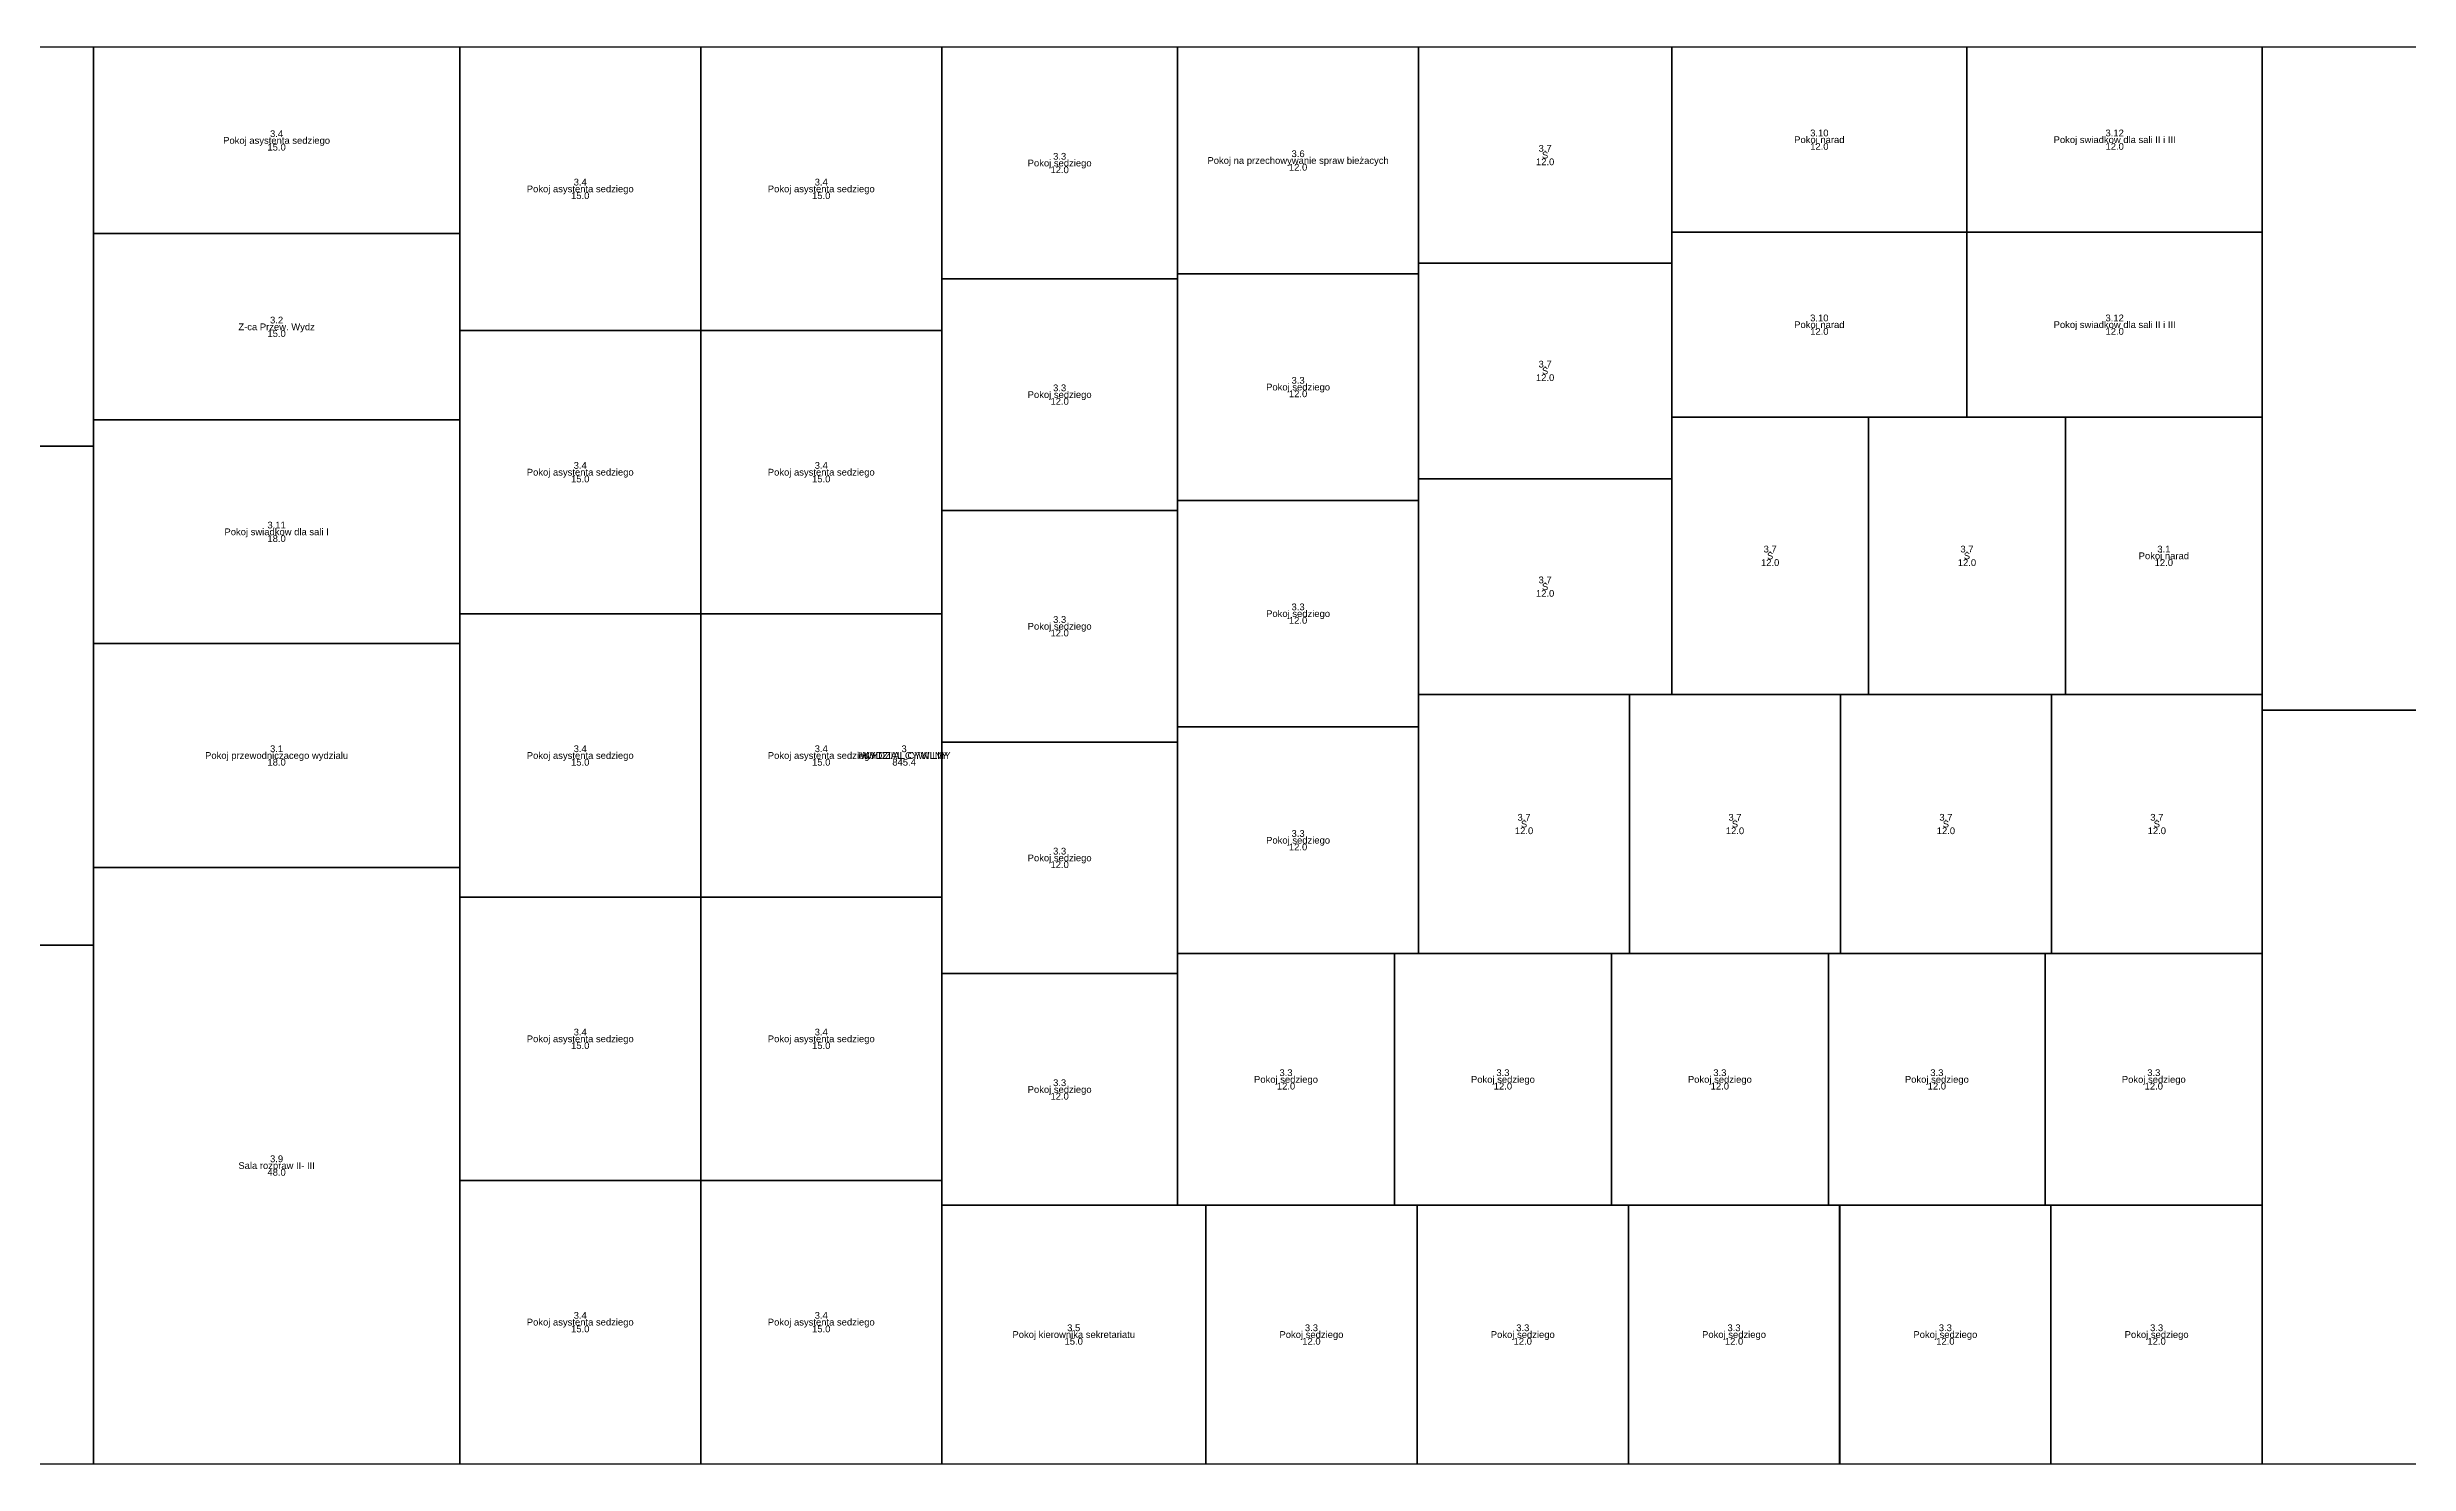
# Model space of a CAD drawing. Extents: x 0 to 217, y 0 to 21.
# Drawn here: x 75.48 to 110.48, y 0 to 21 of the extents above; entities that cross this region are included whole.
import ezdxf
from ezdxf.enums import TextEntityAlignment as Align

# ---------------------------------------------------------------- set-up
doc = ezdxf.new("R2010")
doc.units = 0
for name, color, linetype in [('PODWYDZIALY', 3, 'CONTINUOUS'), ('POMIESZCZENIA', 16, 'CONTINUOUS'), ('WYDZIALY', 2, 'CONTINUOUS')]:
    doc.layers.add(name, color=color, linetype=linetype)
doc.styles.get("Standard").update_dxf_attribs({"font": 'arial.ttf'})

# ---------------------------------------------------------------- blocks, each defined once
blk = doc.blocks.new('Area1')
at = {"color": 0}
blk.add_polyline3d([(0, 0, 0), (40.257, 0, 0), (40.257, 21, 0), (0, 21, 0), (0, 0, 0)], dxfattribs=at)
blk = doc.blocks.new('Area2')
at = {"color": 0}
blk.add_polyline3d([(0, 0, 0), (39.914, 0, 0), (39.914, 21, 0), (0, 21, 0), (0, 0, 0)], dxfattribs=at)
blk = doc.blocks.new('Area94')
at = {"color": 0}
blk.add_polyline3d([(0, 0, 0), (40.257, 0, 0), (40.257, 21, 0), (0, 21, 0), (0, 0, 0)], dxfattribs=at)
blk = doc.blocks.new('Area95')
at = {"color": 0}
blk.add_polyline3d([(0, 0, 0), (8.114, 0, 0), (8.114, 7.69, 0), (0, 7.69, 0), (0, 0, 0)], dxfattribs=at)
blk = doc.blocks.new('Area96')
at = {"color": 0}
blk.add_polyline3d([(0, 0, 0), (8.114, 0, 0), (8.114, 7.394, 0), (0, 7.394, 0), (0, 0, 0)], dxfattribs=at)
blk = doc.blocks.new('Area97')
at = {"color": 0}
blk.add_polyline3d([(0, 0, 0), (8.114, 0, 0), (8.114, 5.915, 0), (0, 5.915, 0), (0, 0, 0)], dxfattribs=at)
blk = doc.blocks.new('Area98')
at = {"color": 0}
blk.add_polyline3d([(0, 0, 0), (5.429, 0, 0), (5.429, 8.842, 0), (0, 8.842, 0), (0, 0, 0)], dxfattribs=at)
blk = doc.blocks.new('Area99')
at = {"color": 0}
blk.add_polyline3d([(0, 0, 0), (5.429, 0, 0), (5.429, 3.316, 0), (0, 3.316, 0), (0, 0, 0)], dxfattribs=at)
blk = doc.blocks.new('Area100')
at = {"color": 0}
blk.add_polyline3d([(0, 0, 0), (5.429, 0, 0), (5.429, 3.316, 0), (0, 3.316, 0), (0, 0, 0)], dxfattribs=at)
blk = doc.blocks.new('Area101')
at = {"color": 0}
blk.add_polyline3d([(0, 0, 0), (5.429, 0, 0), (5.429, 2.763, 0), (0, 2.763, 0), (0, 0, 0)], dxfattribs=at)
blk = doc.blocks.new('Area102')
at = {"color": 0}
blk.add_polyline3d([(0, 0, 0), (5.429, 0, 0), (5.429, 2.763, 0), (0, 2.763, 0), (0, 0, 0)], dxfattribs=at)
blk = doc.blocks.new('Area103')
at = {"color": 0}
blk.add_polyline3d([(0, 0, 0), (3.571, 0, 0), (3.571, 4.2, 0), (0, 4.2, 0), (0, 0, 0)], dxfattribs=at)
blk = doc.blocks.new('Area104')
at = {"color": 0}
blk.add_polyline3d([(0, 0, 0), (3.571, 0, 0), (3.571, 4.2, 0), (0, 4.2, 0), (0, 0, 0)], dxfattribs=at)
blk = doc.blocks.new('Area105')
at = {"color": 0}
blk.add_polyline3d([(0, 0, 0), (3.571, 0, 0), (3.571, 4.2, 0), (0, 4.2, 0), (0, 0, 0)], dxfattribs=at)
blk = doc.blocks.new('Area106')
at = {"color": 0}
blk.add_polyline3d([(0, 0, 0), (3.571, 0, 0), (3.571, 4.2, 0), (0, 4.2, 0), (0, 0, 0)], dxfattribs=at)
blk = doc.blocks.new('Area107')
at = {"color": 0}
blk.add_polyline3d([(0, 0, 0), (3.571, 0, 0), (3.571, 4.2, 0), (0, 4.2, 0), (0, 0, 0)], dxfattribs=at)
blk = doc.blocks.new('Area108')
at = {"color": 0}
blk.add_polyline3d([(0, 0, 0), (3.571, 0, 0), (3.571, 4.2, 0), (0, 4.2, 0), (0, 0, 0)], dxfattribs=at)
blk = doc.blocks.new('Area109')
at = {"color": 0}
blk.add_polyline3d([(0, 0, 0), (3.571, 0, 0), (3.571, 4.2, 0), (0, 4.2, 0), (0, 0, 0)], dxfattribs=at)
blk = doc.blocks.new('Area110')
at = {"color": 0}
blk.add_polyline3d([(0, 0, 0), (3.571, 0, 0), (3.571, 4.2, 0), (0, 4.2, 0), (0, 0, 0)], dxfattribs=at)
blk = doc.blocks.new('Area111')
at = {"color": 0}
blk.add_polyline3d([(0, 0, 0), (3.571, 0, 0), (3.571, 4.2, 0), (0, 4.2, 0), (0, 0, 0)], dxfattribs=at)
blk = doc.blocks.new('Area112')
at = {"color": 0}
blk.add_polyline3d([(0, 0, 0), (3.571, 0, 0), (3.571, 4.2, 0), (0, 4.2, 0), (0, 0, 0)], dxfattribs=at)
blk = doc.blocks.new('Area113')
at = {"color": 0}
blk.add_polyline3d([(0, 0, 0), (3.914, 0, 0), (3.914, 3.832, 0), (0, 3.832, 0), (0, 0, 0)], dxfattribs=at)
blk = doc.blocks.new('Area114')
at = {"color": 0}
blk.add_polyline3d([(0, 0, 0), (3.131, 0, 0), (3.131, 3.832, 0), (0, 3.832, 0), (0, 0, 0)], dxfattribs=at)
blk = doc.blocks.new('Area115')
at = {"color": 0}
blk.add_polyline3d([(0, 0, 0), (3.131, 0, 0), (3.131, 3.832, 0), (0, 3.832, 0), (0, 0, 0)], dxfattribs=at)
blk = doc.blocks.new('Area116')
at = {"color": 0}
blk.add_polyline3d([(0, 0, 0), (3.131, 0, 0), (3.131, 3.832, 0), (0, 3.832, 0), (0, 0, 0)], dxfattribs=at)
blk = doc.blocks.new('Area117')
at = {"color": 0}
blk.add_polyline3d([(0, 0, 0), (3.131, 0, 0), (3.131, 3.832, 0), (0, 3.832, 0), (0, 0, 0)], dxfattribs=at)
blk = doc.blocks.new('Area118')
at = {"color": 0}
blk.add_polyline3d([(0, 0, 0), (3.131, 0, 0), (3.131, 3.832, 0), (0, 3.832, 0), (0, 0, 0)], dxfattribs=at)
blk = doc.blocks.new('Area119')
at = {"color": 0}
blk.add_polyline3d([(0, 0, 0), (3.495, 0, 0), (3.495, 3.434, 0), (0, 3.434, 0), (0, 0, 0)], dxfattribs=at)
blk = doc.blocks.new('Area120')
at = {"color": 0}
blk.add_polyline3d([(0, 0, 0), (3.495, 0, 0), (3.495, 3.434, 0), (0, 3.434, 0), (0, 0, 0)], dxfattribs=at)
blk = doc.blocks.new('Area121')
at = {"color": 0}
blk.add_polyline3d([(0, 0, 0), (3.495, 0, 0), (3.495, 3.434, 0), (0, 3.434, 0), (0, 0, 0)], dxfattribs=at)
blk = doc.blocks.new('Area122')
at = {"color": 0}
blk.add_polyline3d([(0, 0, 0), (3.495, 0, 0), (3.495, 3.434, 0), (0, 3.434, 0), (0, 0, 0)], dxfattribs=at)
blk = doc.blocks.new('Area123')
at = {"color": 0}
blk.add_polyline3d([(0, 0, 0), (3.495, 0, 0), (3.495, 3.434, 0), (0, 3.434, 0), (0, 0, 0)], dxfattribs=at)
blk = doc.blocks.new('Area124')
at = {"color": 0}
blk.add_polyline3d([(0, 0, 0), (3.215, 0, 0), (3.215, 3.732, 0), (0, 3.732, 0), (0, 0, 0)], dxfattribs=at)
blk = doc.blocks.new('Area125')
at = {"color": 0}
blk.add_polyline3d([(0, 0, 0), (3.215, 0, 0), (3.215, 3.732, 0), (0, 3.732, 0), (0, 0, 0)], dxfattribs=at)
blk = doc.blocks.new('Area126')
at = {"color": 0}
blk.add_polyline3d([(0, 0, 0), (3.215, 0, 0), (3.215, 3.732, 0), (0, 3.732, 0), (0, 0, 0)], dxfattribs=at)
blk = doc.blocks.new('Area127')
at = {"color": 0}
blk.add_polyline3d([(0, 0, 0), (3.215, 0, 0), (3.215, 3.732, 0), (0, 3.732, 0), (0, 0, 0)], dxfattribs=at)
blk = doc.blocks.new('Area128')
at = {"color": 0}
blk.add_polyline3d([(0, 0, 0), (3.215, 0, 0), (3.215, 3.732, 0), (0, 3.732, 0), (0, 0, 0)], dxfattribs=at)
blk = doc.blocks.new('Area129')
at = {"color": 0}
blk.add_polyline3d([(0, 0, 0), (3.573, 0, 0), (3.573, 3.359, 0), (0, 3.359, 0), (0, 0, 0)], dxfattribs=at)
blk = doc.blocks.new('Area130')
at = {"color": 0}
blk.add_polyline3d([(0, 0, 0), (3.573, 0, 0), (3.573, 3.359, 0), (0, 3.359, 0), (0, 0, 0)], dxfattribs=at)
blk = doc.blocks.new('Area131')
at = {"color": 0}
blk.add_polyline3d([(0, 0, 0), (3.573, 0, 0), (3.573, 3.359, 0), (0, 3.359, 0), (0, 0, 0)], dxfattribs=at)
blk = doc.blocks.new('Area132')
at = {"color": 0}
blk.add_polyline3d([(0, 0, 0), (3.573, 0, 0), (3.573, 3.359, 0), (0, 3.359, 0), (0, 0, 0)], dxfattribs=at)
blk = doc.blocks.new('Area133')
at = {"color": 0}
blk.add_polyline3d([(0, 0, 0), (3.126, 0, 0), (3.126, 3.839, 0), (0, 3.839, 0), (0, 0, 0)], dxfattribs=at)
blk = doc.blocks.new('Area134')
at = {"color": 0}
blk.add_polyline3d([(0, 0, 0), (3.126, 0, 0), (3.126, 3.839, 0), (0, 3.839, 0), (0, 0, 0)], dxfattribs=at)
blk = doc.blocks.new('Area135')
at = {"color": 0}
blk.add_polyline3d([(0, 0, 0), (3.126, 0, 0), (3.126, 3.839, 0), (0, 3.839, 0), (0, 0, 0)], dxfattribs=at)
blk = doc.blocks.new('Area136')
at = {"color": 0}
blk.add_polyline3d([(0, 0, 0), (3.126, 0, 0), (3.126, 3.839, 0), (0, 3.839, 0), (0, 0, 0)], dxfattribs=at)
blk = doc.blocks.new('Area137')
at = {"color": 0}
blk.add_polyline3d([(0, 0, 0), (3.751, 0, 0), (3.751, 3.199, 0), (0, 3.199, 0), (0, 0, 0)], dxfattribs=at)
blk = doc.blocks.new('Area138')
at = {"color": 0}
blk.add_polyline3d([(0, 0, 0), (3.751, 0, 0), (3.751, 3.199, 0), (0, 3.199, 0), (0, 0, 0)], dxfattribs=at)
blk = doc.blocks.new('Area139')
at = {"color": 0}
blk.add_polyline3d([(0, 0, 0), (3.751, 0, 0), (3.751, 3.199, 0), (0, 3.199, 0), (0, 0, 0)], dxfattribs=at)
blk = doc.blocks.new('Area140')
at = {"color": 0}
blk.add_polyline3d([(0, 0, 0), (2.918, 0, 0), (2.918, 4.113, 0), (0, 4.113, 0), (0, 0, 0)], dxfattribs=at)
blk = doc.blocks.new('Area141')
at = {"color": 0}
blk.add_polyline3d([(0, 0, 0), (2.918, 0, 0), (2.918, 4.113, 0), (0, 4.113, 0), (0, 0, 0)], dxfattribs=at)
blk = doc.blocks.new('Area142')
at = {"color": 0}
blk.add_polyline3d([(0, 0, 0), (2.918, 0, 0), (2.918, 4.113, 0), (0, 4.113, 0), (0, 0, 0)], dxfattribs=at)
blk = doc.blocks.new('Area143')
at = {"color": 0}
blk.add_polyline3d([(0, 0, 0), (4.376, 0, 0), (4.376, 2.742, 0), (0, 2.742, 0), (0, 0, 0)], dxfattribs=at)
blk = doc.blocks.new('Area144')
at = {"color": 0}
blk.add_polyline3d([(0, 0, 0), (4.376, 0, 0), (4.376, 2.742, 0), (0, 2.742, 0), (0, 0, 0)], dxfattribs=at)
blk = doc.blocks.new('Area145')
at = {"color": 0}
blk.add_polyline3d([(0, 0, 0), (4.376, 0, 0), (4.376, 2.742, 0), (0, 2.742, 0), (0, 0, 0)], dxfattribs=at)
blk = doc.blocks.new('Area146')
at = {"color": 0}
blk.add_polyline3d([(0, 0, 0), (4.376, 0, 0), (4.376, 2.742, 0), (0, 2.742, 0), (0, 0, 0)], dxfattribs=at)
blk = doc.blocks.new('Area147')
at = {"color": 0}
blk.add_polyline3d([(0, 0, 0), (39.914, 0, 0), (39.914, 21, 0), (0, 21, 0), (0, 0, 0)], dxfattribs=at)
blk = doc.blocks.new('Area148')
at = {"color": 0}
blk.add_polyline3d([(0, 0, 0), (8.057, 0, 0), (8.057, 11.17, 0), (0, 11.17, 0), (0, 0, 0)], dxfattribs=at)
blk = doc.blocks.new('Area149')
at = {"color": 0}
blk.add_polyline3d([(0, 0, 0), (8.057, 0, 0), (8.057, 9.83, 0), (0, 9.83, 0), (0, 0, 0)], dxfattribs=at)

msp = doc.modelspace()

# ---------------------------------------------------------------- block references
at = {"layer": 'PODWYDZIALY', "color": 10}
ref = msp.add_blockref('Area94', (68.048, 0), dxfattribs=at)
ref.add_attrib('NAME', 'I WYDZIAL CYWILNY', dxfattribs={"layer": '0', "color": 0, "height": 0.1}).set_placement((88.176, 10.5), align=Align.MIDDLE_CENTER)
ref.add_attrib('POW', '845.4', dxfattribs={"layer": '0', "color": 0, "height": 0.1}).set_placement((88.176, 10.4), align=Align.MIDDLE_CENTER)
ref = msp.add_blockref('Area147', (108.305, 0), dxfattribs=at)
ref.add_attrib('NAME', 'II WYDZIAL KARNY', dxfattribs={"layer": '0', "color": 0, "height": 0.1}).set_placement((128.262, 10.5), align=Align.MIDDLE_CENTER)
ref.add_attrib('POW', '838.2', dxfattribs={"layer": '0', "color": 0, "height": 0.1}).set_placement((128.262, 10.4), align=Align.MIDDLE_CENTER)
at = {"layer": 'POMIESZCZENIA', "color": 10}
ref = msp.add_blockref('Area97', (68.048, 15.085), dxfattribs=at)
ref.add_attrib('NAME', 'Sala rozpraw II- III', dxfattribs={"layer": '0', "color": 0, "height": 0.1}).set_placement((72.105, 18.042), align=Align.MIDDLE_CENTER)
ref.add_attrib('POW', '48.0', dxfattribs={"layer": '0', "color": 0, "height": 0.1}).set_placement((72.105, 17.942), align=Align.MIDDLE_CENTER)
ref.add_attrib('NR', '3.9', dxfattribs={"layer": '0', "color": 0, "height": 0.1}).set_placement((72.105, 18.142), align=Align.MIDDLE_CENTER)
ref = msp.add_blockref('Area102', (76.162, 18.237), dxfattribs=at)
ref.add_attrib('NAME', 'Pokoj asystenta sedziego', dxfattribs={"layer": '0', "color": 0, "height": 0.1}).set_placement((78.876, 19.618), align=Align.MIDDLE_CENTER)
ref.add_attrib('POW', '15.0', dxfattribs={"layer": '0', "color": 0, "height": 0.1}).set_placement((78.876, 19.518), align=Align.MIDDLE_CENTER)
ref.add_attrib('NR', '3.4', dxfattribs={"layer": '0', "color": 0, "height": 0.1}).set_placement((78.876, 19.718), align=Align.MIDDLE_CENTER)
ref = msp.add_blockref('Area107', (81.59, 16.8), dxfattribs=at)
ref.add_attrib('NAME', 'Pokoj asystenta sedziego', dxfattribs={"layer": '0', "color": 0, "height": 0.1}).set_placement((83.376, 18.9), align=Align.MIDDLE_CENTER)
ref.add_attrib('POW', '15.0', dxfattribs={"layer": '0', "color": 0, "height": 0.1}).set_placement((83.376, 18.8), align=Align.MIDDLE_CENTER)
ref.add_attrib('NR', '3.4', dxfattribs={"layer": '0', "color": 0, "height": 0.1}).set_placement((83.376, 19), align=Align.MIDDLE_CENTER)
ref = msp.add_blockref('Area112', (85.162, 16.8), dxfattribs=at)
ref.add_attrib('NAME', 'Pokoj asystenta sedziego', dxfattribs={"layer": '0', "color": 0, "height": 0.1}).set_placement((86.948, 18.9), align=Align.MIDDLE_CENTER)
ref.add_attrib('POW', '15.0', dxfattribs={"layer": '0', "color": 0, "height": 0.1}).set_placement((86.948, 18.8), align=Align.MIDDLE_CENTER)
ref.add_attrib('NR', '3.4', dxfattribs={"layer": '0', "color": 0, "height": 0.1}).set_placement((86.948, 19), align=Align.MIDDLE_CENTER)
ref = msp.add_blockref('Area123', (88.733, 17.566), dxfattribs=at)
ref.add_attrib('NAME', 'Pokoj sedziego', dxfattribs={"layer": '0', "color": 0, "height": 0.1}).set_placement((90.481, 19.283), align=Align.MIDDLE_CENTER)
ref.add_attrib('POW', '12.0', dxfattribs={"layer": '0', "color": 0, "height": 0.1}).set_placement((90.481, 19.183), align=Align.MIDDLE_CENTER)
ref.add_attrib('NR', '3.3', dxfattribs={"layer": '0', "color": 0, "height": 0.1}).set_placement((90.481, 19.383), align=Align.MIDDLE_CENTER)
ref = msp.add_blockref('Area132', (92.228, 17.641), dxfattribs=at)
ref.add_attrib('NAME', 'Pokoj na przechowywanie spraw bieżacych', dxfattribs={"layer": '0', "color": 0, "height": 0.1}).set_placement((94.015, 19.321), align=Align.MIDDLE_CENTER)
ref.add_attrib('POW', '12.0', dxfattribs={"layer": '0', "color": 0, "height": 0.1}).set_placement((94.015, 19.221), align=Align.MIDDLE_CENTER)
ref.add_attrib('NR', '3.6', dxfattribs={"layer": '0', "color": 0, "height": 0.1}).set_placement((94.015, 19.421), align=Align.MIDDLE_CENTER)
ref = msp.add_blockref('Area139', (95.801, 17.801), dxfattribs=at)
ref.add_attrib('NAME', 'S', dxfattribs={"layer": '0', "color": 0, "height": 0.1}).set_placement((97.676, 19.401), align=Align.MIDDLE_CENTER)
ref.add_attrib('POW', '12.0', dxfattribs={"layer": '0', "color": 0, "height": 0.1}).set_placement((97.676, 19.301), align=Align.MIDDLE_CENTER)
ref.add_attrib('NR', '3.7', dxfattribs={"layer": '0', "color": 0, "height": 0.1}).set_placement((97.676, 19.501), align=Align.MIDDLE_CENTER)
ref = msp.add_blockref('Area144', (99.552, 18.258), dxfattribs=at)
ref.add_attrib('NAME', 'Pokoj narad', dxfattribs={"layer": '0', "color": 0, "height": 0.1}).set_placement((101.74, 19.629), align=Align.MIDDLE_CENTER)
ref.add_attrib('POW', '12.0', dxfattribs={"layer": '0', "color": 0, "height": 0.1}).set_placement((101.74, 19.529), align=Align.MIDDLE_CENTER)
ref.add_attrib('NR', '3.10', dxfattribs={"layer": '0', "color": 0, "height": 0.1}).set_placement((101.74, 19.729), align=Align.MIDDLE_CENTER)
ref = msp.add_blockref('Area146', (103.928, 18.258), dxfattribs=at)
ref.add_attrib('NAME', 'Pokoj swiadkow dla sali II i III', dxfattribs={"layer": '0', "color": 0, "height": 0.1}).set_placement((106.117, 19.629), align=Align.MIDDLE_CENTER)
ref.add_attrib('POW', '12.0', dxfattribs={"layer": '0', "color": 0, "height": 0.1}).set_placement((106.117, 19.529), align=Align.MIDDLE_CENTER)
ref.add_attrib('NR', '3.12', dxfattribs={"layer": '0', "color": 0, "height": 0.1}).set_placement((106.117, 19.729), align=Align.MIDDLE_CENTER)
ref = msp.add_blockref('Area149', (108.305, 11.17), dxfattribs=at)
ref.add_attrib('NAME', 'Holl - poczekalnia (40 % powierzchni sal rozpraw)', dxfattribs={"layer": '0', "color": 0, "height": 0.1}).set_placement((112.333, 16.085), align=Align.MIDDLE_CENTER)
ref.add_attrib('POW', '79.2', dxfattribs={"layer": '0', "color": 0, "height": 0.1}).set_placement((112.333, 15.985), align=Align.MIDDLE_CENTER)
ref.add_attrib('NR', '4.16', dxfattribs={"layer": '0', "color": 0, "height": 0.1}).set_placement((112.333, 16.185), align=Align.MIDDLE_CENTER)
ref = msp.add_blockref('Area101', (76.162, 15.474), dxfattribs=at)
ref.add_attrib('NAME', 'Z-ca Przew. Wydz', dxfattribs={"layer": '0', "color": 0, "height": 0.1}).set_placement((78.876, 16.855), align=Align.MIDDLE_CENTER)
ref.add_attrib('POW', '15.0', dxfattribs={"layer": '0', "color": 0, "height": 0.1}).set_placement((78.876, 16.755), align=Align.MIDDLE_CENTER)
ref.add_attrib('NR', '3.2', dxfattribs={"layer": '0', "color": 0, "height": 0.1}).set_placement((78.876, 16.955), align=Align.MIDDLE_CENTER)
ref = msp.add_blockref('Area143', (99.552, 15.516), dxfattribs=at)
ref.add_attrib('NAME', 'Pokoj narad', dxfattribs={"layer": '0', "color": 0, "height": 0.1}).set_placement((101.74, 16.887), align=Align.MIDDLE_CENTER)
ref.add_attrib('POW', '12.0', dxfattribs={"layer": '0', "color": 0, "height": 0.1}).set_placement((101.74, 16.787), align=Align.MIDDLE_CENTER)
ref.add_attrib('NR', '3.10', dxfattribs={"layer": '0', "color": 0, "height": 0.1}).set_placement((101.74, 16.987), align=Align.MIDDLE_CENTER)
ref = msp.add_blockref('Area145', (103.928, 15.516), dxfattribs=at)
ref.add_attrib('NAME', 'Pokoj swiadkow dla sali II i III', dxfattribs={"layer": '0', "color": 0, "height": 0.1}).set_placement((106.117, 16.887), align=Align.MIDDLE_CENTER)
ref.add_attrib('POW', '12.0', dxfattribs={"layer": '0', "color": 0, "height": 0.1}).set_placement((106.117, 16.787), align=Align.MIDDLE_CENTER)
ref.add_attrib('NR', '3.12', dxfattribs={"layer": '0', "color": 0, "height": 0.1}).set_placement((106.117, 16.987), align=Align.MIDDLE_CENTER)
ref = msp.add_blockref('Area122', (88.733, 14.133), dxfattribs=at)
ref.add_attrib('NAME', 'Pokoj sedziego', dxfattribs={"layer": '0', "color": 0, "height": 0.1}).set_placement((90.481, 15.85), align=Align.MIDDLE_CENTER)
ref.add_attrib('POW', '12.0', dxfattribs={"layer": '0', "color": 0, "height": 0.1}).set_placement((90.481, 15.75), align=Align.MIDDLE_CENTER)
ref.add_attrib('NR', '3.3', dxfattribs={"layer": '0', "color": 0, "height": 0.1}).set_placement((90.481, 15.95), align=Align.MIDDLE_CENTER)
ref = msp.add_blockref('Area131', (92.228, 14.282), dxfattribs=at)
ref.add_attrib('NAME', 'Pokoj sedziego', dxfattribs={"layer": '0', "color": 0, "height": 0.1}).set_placement((94.015, 15.962), align=Align.MIDDLE_CENTER)
ref.add_attrib('POW', '12.0', dxfattribs={"layer": '0', "color": 0, "height": 0.1}).set_placement((94.015, 15.862), align=Align.MIDDLE_CENTER)
ref.add_attrib('NR', '3.3', dxfattribs={"layer": '0', "color": 0, "height": 0.1}).set_placement((94.015, 16.062), align=Align.MIDDLE_CENTER)
ref = msp.add_blockref('Area138', (95.801, 14.602), dxfattribs=at)
ref.add_attrib('NAME', 'S', dxfattribs={"layer": '0', "color": 0, "height": 0.1}).set_placement((97.676, 16.202), align=Align.MIDDLE_CENTER)
ref.add_attrib('POW', '12.0', dxfattribs={"layer": '0', "color": 0, "height": 0.1}).set_placement((97.676, 16.102), align=Align.MIDDLE_CENTER)
ref.add_attrib('NR', '3.7', dxfattribs={"layer": '0', "color": 0, "height": 0.1}).set_placement((97.676, 16.302), align=Align.MIDDLE_CENTER)
ref = msp.add_blockref('Area106', (81.59, 12.6), dxfattribs=at)
ref.add_attrib('NAME', 'Pokoj asystenta sedziego', dxfattribs={"layer": '0', "color": 0, "height": 0.1}).set_placement((83.376, 14.7), align=Align.MIDDLE_CENTER)
ref.add_attrib('POW', '15.0', dxfattribs={"layer": '0', "color": 0, "height": 0.1}).set_placement((83.376, 14.6), align=Align.MIDDLE_CENTER)
ref.add_attrib('NR', '3.4', dxfattribs={"layer": '0', "color": 0, "height": 0.1}).set_placement((83.376, 14.8), align=Align.MIDDLE_CENTER)
ref = msp.add_blockref('Area111', (85.162, 12.6), dxfattribs=at)
ref.add_attrib('NAME', 'Pokoj asystenta sedziego', dxfattribs={"layer": '0', "color": 0, "height": 0.1}).set_placement((86.948, 14.7), align=Align.MIDDLE_CENTER)
ref.add_attrib('POW', '15.0', dxfattribs={"layer": '0', "color": 0, "height": 0.1}).set_placement((86.948, 14.6), align=Align.MIDDLE_CENTER)
ref.add_attrib('NR', '3.4', dxfattribs={"layer": '0', "color": 0, "height": 0.1}).set_placement((86.948, 14.8), align=Align.MIDDLE_CENTER)
ref = msp.add_blockref('Area100', (76.162, 12.158), dxfattribs=at)
ref.add_attrib('NAME', 'Pokoj swiadkow dla sali I', dxfattribs={"layer": '0', "color": 0, "height": 0.1}).set_placement((78.876, 13.816), align=Align.MIDDLE_CENTER)
ref.add_attrib('POW', '18.0', dxfattribs={"layer": '0', "color": 0, "height": 0.1}).set_placement((78.876, 13.716), align=Align.MIDDLE_CENTER)
ref.add_attrib('NR', '3.11', dxfattribs={"layer": '0', "color": 0, "height": 0.1}).set_placement((78.876, 13.916), align=Align.MIDDLE_CENTER)
ref = msp.add_blockref('Area140', (99.552, 11.403), dxfattribs=at)
ref.add_attrib('NAME', 'S', dxfattribs={"layer": '0', "color": 0, "height": 0.1}).set_placement((101.011, 13.46), align=Align.MIDDLE_CENTER)
ref.add_attrib('POW', '12.0', dxfattribs={"layer": '0', "color": 0, "height": 0.1}).set_placement((101.011, 13.36), align=Align.MIDDLE_CENTER)
ref.add_attrib('NR', '3.7', dxfattribs={"layer": '0', "color": 0, "height": 0.1}).set_placement((101.011, 13.56), align=Align.MIDDLE_CENTER)
ref = msp.add_blockref('Area141', (102.47, 11.403), dxfattribs=at)
ref.add_attrib('NAME', 'S', dxfattribs={"layer": '0', "color": 0, "height": 0.1}).set_placement((103.928, 13.46), align=Align.MIDDLE_CENTER)
ref.add_attrib('POW', '12.0', dxfattribs={"layer": '0', "color": 0, "height": 0.1}).set_placement((103.928, 13.36), align=Align.MIDDLE_CENTER)
ref.add_attrib('NR', '3.7', dxfattribs={"layer": '0', "color": 0, "height": 0.1}).set_placement((103.928, 13.56), align=Align.MIDDLE_CENTER)
ref = msp.add_blockref('Area142', (105.387, 11.403), dxfattribs=at)
ref.add_attrib('NAME', 'Pokoj narad', dxfattribs={"layer": '0', "color": 0, "height": 0.1}).set_placement((106.846, 13.46), align=Align.MIDDLE_CENTER)
ref.add_attrib('POW', '12.0', dxfattribs={"layer": '0', "color": 0, "height": 0.1}).set_placement((106.846, 13.36), align=Align.MIDDLE_CENTER)
ref.add_attrib('NR', '3.1', dxfattribs={"layer": '0', "color": 0, "height": 0.1}).set_placement((106.846, 13.56), align=Align.MIDDLE_CENTER)
ref = msp.add_blockref('Area96', (68.048, 7.69), dxfattribs=at)
ref.add_attrib('NAME', 'Sala rozpraw I', dxfattribs={"layer": '0', "color": 0, "height": 0.1}).set_placement((72.105, 11.387), align=Align.MIDDLE_CENTER)
ref.add_attrib('POW', '60.0', dxfattribs={"layer": '0', "color": 0, "height": 0.1}).set_placement((72.105, 11.287), align=Align.MIDDLE_CENTER)
ref.add_attrib('NR', '3.8', dxfattribs={"layer": '0', "color": 0, "height": 0.1}).set_placement((72.105, 11.487), align=Align.MIDDLE_CENTER)
ref = msp.add_blockref('Area137', (95.801, 11.403), dxfattribs=at)
ref.add_attrib('NAME', 'S', dxfattribs={"layer": '0', "color": 0, "height": 0.1}).set_placement((97.676, 13.003), align=Align.MIDDLE_CENTER)
ref.add_attrib('POW', '12.0', dxfattribs={"layer": '0', "color": 0, "height": 0.1}).set_placement((97.676, 12.903), align=Align.MIDDLE_CENTER)
ref.add_attrib('NR', '3.7', dxfattribs={"layer": '0', "color": 0, "height": 0.1}).set_placement((97.676, 13.103), align=Align.MIDDLE_CENTER)
ref = msp.add_blockref('Area121', (88.733, 10.699), dxfattribs=at)
ref.add_attrib('NAME', 'Pokoj sedziego', dxfattribs={"layer": '0', "color": 0, "height": 0.1}).set_placement((90.481, 12.416), align=Align.MIDDLE_CENTER)
ref.add_attrib('POW', '12.0', dxfattribs={"layer": '0', "color": 0, "height": 0.1}).set_placement((90.481, 12.316), align=Align.MIDDLE_CENTER)
ref.add_attrib('NR', '3.3', dxfattribs={"layer": '0', "color": 0, "height": 0.1}).set_placement((90.481, 12.516), align=Align.MIDDLE_CENTER)
ref = msp.add_blockref('Area130', (92.228, 10.923), dxfattribs=at)
ref.add_attrib('NAME', 'Pokoj sedziego', dxfattribs={"layer": '0', "color": 0, "height": 0.1}).set_placement((94.015, 12.603), align=Align.MIDDLE_CENTER)
ref.add_attrib('POW', '12.0', dxfattribs={"layer": '0', "color": 0, "height": 0.1}).set_placement((94.015, 12.503), align=Align.MIDDLE_CENTER)
ref.add_attrib('NR', '3.3', dxfattribs={"layer": '0', "color": 0, "height": 0.1}).set_placement((94.015, 12.703), align=Align.MIDDLE_CENTER)
ref = msp.add_blockref('Area105', (81.59, 8.4), dxfattribs=at)
ref.add_attrib('NAME', 'Pokoj asystenta sedziego', dxfattribs={"layer": '0', "color": 0, "height": 0.1}).set_placement((83.376, 10.5), align=Align.MIDDLE_CENTER)
ref.add_attrib('POW', '15.0', dxfattribs={"layer": '0', "color": 0, "height": 0.1}).set_placement((83.376, 10.4), align=Align.MIDDLE_CENTER)
ref.add_attrib('NR', '3.4', dxfattribs={"layer": '0', "color": 0, "height": 0.1}).set_placement((83.376, 10.6), align=Align.MIDDLE_CENTER)
ref = msp.add_blockref('Area110', (85.162, 8.4), dxfattribs=at)
ref.add_attrib('NAME', 'Pokoj asystenta sedziego', dxfattribs={"layer": '0', "color": 0, "height": 0.1}).set_placement((86.948, 10.5), align=Align.MIDDLE_CENTER)
ref.add_attrib('POW', '15.0', dxfattribs={"layer": '0', "color": 0, "height": 0.1}).set_placement((86.948, 10.4), align=Align.MIDDLE_CENTER)
ref.add_attrib('NR', '3.4', dxfattribs={"layer": '0', "color": 0, "height": 0.1}).set_placement((86.948, 10.6), align=Align.MIDDLE_CENTER)
ref = msp.add_blockref('Area99', (76.162, 8.842), dxfattribs=at)
ref.add_attrib('NAME', 'Pokoj przewodniczacego wydzialu', dxfattribs={"layer": '0', "color": 0, "height": 0.1}).set_placement((78.876, 10.5), align=Align.MIDDLE_CENTER)
ref.add_attrib('POW', '18.0', dxfattribs={"layer": '0', "color": 0, "height": 0.1}).set_placement((78.876, 10.4), align=Align.MIDDLE_CENTER)
ref.add_attrib('NR', '3.1', dxfattribs={"layer": '0', "color": 0, "height": 0.1}).set_placement((78.876, 10.6), align=Align.MIDDLE_CENTER)
ref = msp.add_blockref('Area133', (95.801, 7.564), dxfattribs=at)
ref.add_attrib('NAME', 'S', dxfattribs={"layer": '0', "color": 0, "height": 0.1}).set_placement((97.364, 9.484), align=Align.MIDDLE_CENTER)
ref.add_attrib('POW', '12.0', dxfattribs={"layer": '0', "color": 0, "height": 0.1}).set_placement((97.364, 9.384), align=Align.MIDDLE_CENTER)
ref.add_attrib('NR', '3.7', dxfattribs={"layer": '0', "color": 0, "height": 0.1}).set_placement((97.364, 9.584), align=Align.MIDDLE_CENTER)
ref = msp.add_blockref('Area134', (98.927, 7.564), dxfattribs=at)
ref.add_attrib('NAME', 'S', dxfattribs={"layer": '0', "color": 0, "height": 0.1}).set_placement((100.49, 9.484), align=Align.MIDDLE_CENTER)
ref.add_attrib('POW', '12.0', dxfattribs={"layer": '0', "color": 0, "height": 0.1}).set_placement((100.49, 9.384), align=Align.MIDDLE_CENTER)
ref.add_attrib('NR', '3.7', dxfattribs={"layer": '0', "color": 0, "height": 0.1}).set_placement((100.49, 9.584), align=Align.MIDDLE_CENTER)
ref = msp.add_blockref('Area135', (102.053, 7.564), dxfattribs=at)
ref.add_attrib('NAME', 'S', dxfattribs={"layer": '0', "color": 0, "height": 0.1}).set_placement((103.616, 9.484), align=Align.MIDDLE_CENTER)
ref.add_attrib('POW', '12.0', dxfattribs={"layer": '0', "color": 0, "height": 0.1}).set_placement((103.616, 9.384), align=Align.MIDDLE_CENTER)
ref.add_attrib('NR', '3.7', dxfattribs={"layer": '0', "color": 0, "height": 0.1}).set_placement((103.616, 9.584), align=Align.MIDDLE_CENTER)
ref = msp.add_blockref('Area136', (105.179, 7.564), dxfattribs=at)
ref.add_attrib('NAME', 'S', dxfattribs={"layer": '0', "color": 0, "height": 0.1}).set_placement((106.742, 9.484), align=Align.MIDDLE_CENTER)
ref.add_attrib('POW', '12.0', dxfattribs={"layer": '0', "color": 0, "height": 0.1}).set_placement((106.742, 9.384), align=Align.MIDDLE_CENTER)
ref.add_attrib('NR', '3.7', dxfattribs={"layer": '0', "color": 0, "height": 0.1}).set_placement((106.742, 9.584), align=Align.MIDDLE_CENTER)
ref = msp.add_blockref('Area129', (92.228, 7.564), dxfattribs=at)
ref.add_attrib('NAME', 'Pokoj sedziego', dxfattribs={"layer": '0', "color": 0, "height": 0.1}).set_placement((94.015, 9.244), align=Align.MIDDLE_CENTER)
ref.add_attrib('POW', '12.0', dxfattribs={"layer": '0', "color": 0, "height": 0.1}).set_placement((94.015, 9.144), align=Align.MIDDLE_CENTER)
ref.add_attrib('NR', '3.3', dxfattribs={"layer": '0', "color": 0, "height": 0.1}).set_placement((94.015, 9.344), align=Align.MIDDLE_CENTER)
ref = msp.add_blockref('Area148', (108.305, 0), dxfattribs=at)
ref.add_attrib('NAME', 'Sala rozpraw I', dxfattribs={"layer": '0', "color": 0, "height": 0.1}).set_placement((112.333, 5.585), align=Align.MIDDLE_CENTER)
ref.add_attrib('POW', '90.0', dxfattribs={"layer": '0', "color": 0, "height": 0.1}).set_placement((112.333, 5.485), align=Align.MIDDLE_CENTER)
ref.add_attrib('NR', '4.8', dxfattribs={"layer": '0', "color": 0, "height": 0.1}).set_placement((112.333, 5.685), align=Align.MIDDLE_CENTER)
ref = msp.add_blockref('Area120', (88.733, 7.266), dxfattribs=at)
ref.add_attrib('NAME', 'Pokoj sedziego', dxfattribs={"layer": '0', "color": 0, "height": 0.1}).set_placement((90.481, 8.982), align=Align.MIDDLE_CENTER)
ref.add_attrib('POW', '12.0', dxfattribs={"layer": '0', "color": 0, "height": 0.1}).set_placement((90.481, 8.882), align=Align.MIDDLE_CENTER)
ref.add_attrib('NR', '3.3', dxfattribs={"layer": '0', "color": 0, "height": 0.1}).set_placement((90.481, 9.082), align=Align.MIDDLE_CENTER)
ref = msp.add_blockref('Area98', (76.162, 0), dxfattribs=at)
ref.add_attrib('NAME', 'Sala rozpraw II- III', dxfattribs={"layer": '0', "color": 0, "height": 0.1}).set_placement((78.876, 4.421), align=Align.MIDDLE_CENTER)
ref.add_attrib('POW', '48.0', dxfattribs={"layer": '0', "color": 0, "height": 0.1}).set_placement((78.876, 4.321), align=Align.MIDDLE_CENTER)
ref.add_attrib('NR', '3.9', dxfattribs={"layer": '0', "color": 0, "height": 0.1}).set_placement((78.876, 4.521), align=Align.MIDDLE_CENTER)
ref = msp.add_blockref('Area104', (81.59, 4.2), dxfattribs=at)
ref.add_attrib('NAME', 'Pokoj asystenta sedziego', dxfattribs={"layer": '0', "color": 0, "height": 0.1}).set_placement((83.376, 6.3), align=Align.MIDDLE_CENTER)
ref.add_attrib('POW', '15.0', dxfattribs={"layer": '0', "color": 0, "height": 0.1}).set_placement((83.376, 6.2), align=Align.MIDDLE_CENTER)
ref.add_attrib('NR', '3.4', dxfattribs={"layer": '0', "color": 0, "height": 0.1}).set_placement((83.376, 6.4), align=Align.MIDDLE_CENTER)
ref = msp.add_blockref('Area109', (85.162, 4.2), dxfattribs=at)
ref.add_attrib('NAME', 'Pokoj asystenta sedziego', dxfattribs={"layer": '0', "color": 0, "height": 0.1}).set_placement((86.948, 6.3), align=Align.MIDDLE_CENTER)
ref.add_attrib('POW', '15.0', dxfattribs={"layer": '0', "color": 0, "height": 0.1}).set_placement((86.948, 6.2), align=Align.MIDDLE_CENTER)
ref.add_attrib('NR', '3.4', dxfattribs={"layer": '0', "color": 0, "height": 0.1}).set_placement((86.948, 6.4), align=Align.MIDDLE_CENTER)
ref = msp.add_blockref('Area95', (68.048, 0), dxfattribs=at)
ref.add_attrib('NAME', 'Holl - poczekalnia (40 % powierzchni sal rozpraw)', dxfattribs={"layer": '0', "color": 0, "height": 0.1}).set_placement((72.105, 3.845), align=Align.MIDDLE_CENTER)
ref.add_attrib('POW', '62.4', dxfattribs={"layer": '0', "color": 0, "height": 0.1}).set_placement((72.105, 3.745), align=Align.MIDDLE_CENTER)
ref.add_attrib('NR', '3.13', dxfattribs={"layer": '0', "color": 0, "height": 0.1}).set_placement((72.105, 3.945), align=Align.MIDDLE_CENTER)
ref = msp.add_blockref('Area124', (92.228, 3.832), dxfattribs=at)
ref.add_attrib('NAME', 'Pokoj sedziego', dxfattribs={"layer": '0', "color": 0, "height": 0.1}).set_placement((93.836, 5.698), align=Align.MIDDLE_CENTER)
ref.add_attrib('POW', '12.0', dxfattribs={"layer": '0', "color": 0, "height": 0.1}).set_placement((93.836, 5.598), align=Align.MIDDLE_CENTER)
ref.add_attrib('NR', '3.3', dxfattribs={"layer": '0', "color": 0, "height": 0.1}).set_placement((93.836, 5.798), align=Align.MIDDLE_CENTER)
ref = msp.add_blockref('Area125', (95.444, 3.832), dxfattribs=at)
ref.add_attrib('NAME', 'Pokoj sedziego', dxfattribs={"layer": '0', "color": 0, "height": 0.1}).set_placement((97.051, 5.698), align=Align.MIDDLE_CENTER)
ref.add_attrib('POW', '12.0', dxfattribs={"layer": '0', "color": 0, "height": 0.1}).set_placement((97.051, 5.598), align=Align.MIDDLE_CENTER)
ref.add_attrib('NR', '3.3', dxfattribs={"layer": '0', "color": 0, "height": 0.1}).set_placement((97.051, 5.798), align=Align.MIDDLE_CENTER)
ref = msp.add_blockref('Area126', (98.659, 3.832), dxfattribs=at)
ref.add_attrib('NAME', 'Pokoj sedziego', dxfattribs={"layer": '0', "color": 0, "height": 0.1}).set_placement((100.266, 5.698), align=Align.MIDDLE_CENTER)
ref.add_attrib('POW', '12.0', dxfattribs={"layer": '0', "color": 0, "height": 0.1}).set_placement((100.266, 5.598), align=Align.MIDDLE_CENTER)
ref.add_attrib('NR', '3.3', dxfattribs={"layer": '0', "color": 0, "height": 0.1}).set_placement((100.266, 5.798), align=Align.MIDDLE_CENTER)
ref = msp.add_blockref('Area127', (101.874, 3.832), dxfattribs=at)
ref.add_attrib('NAME', 'Pokoj sedziego', dxfattribs={"layer": '0', "color": 0, "height": 0.1}).set_placement((103.482, 5.698), align=Align.MIDDLE_CENTER)
ref.add_attrib('POW', '12.0', dxfattribs={"layer": '0', "color": 0, "height": 0.1}).set_placement((103.482, 5.598), align=Align.MIDDLE_CENTER)
ref.add_attrib('NR', '3.3', dxfattribs={"layer": '0', "color": 0, "height": 0.1}).set_placement((103.482, 5.798), align=Align.MIDDLE_CENTER)
ref = msp.add_blockref('Area128', (105.089, 3.832), dxfattribs=at)
ref.add_attrib('NAME', 'Pokoj sedziego', dxfattribs={"layer": '0', "color": 0, "height": 0.1}).set_placement((106.697, 5.698), align=Align.MIDDLE_CENTER)
ref.add_attrib('POW', '12.0', dxfattribs={"layer": '0', "color": 0, "height": 0.1}).set_placement((106.697, 5.598), align=Align.MIDDLE_CENTER)
ref.add_attrib('NR', '3.3', dxfattribs={"layer": '0', "color": 0, "height": 0.1}).set_placement((106.697, 5.798), align=Align.MIDDLE_CENTER)
ref = msp.add_blockref('Area119', (88.733, 3.832), dxfattribs=at)
ref.add_attrib('NAME', 'Pokoj sedziego', dxfattribs={"layer": '0', "color": 0, "height": 0.1}).set_placement((90.481, 5.549), align=Align.MIDDLE_CENTER)
ref.add_attrib('POW', '12.0', dxfattribs={"layer": '0', "color": 0, "height": 0.1}).set_placement((90.481, 5.449), align=Align.MIDDLE_CENTER)
ref.add_attrib('NR', '3.3', dxfattribs={"layer": '0', "color": 0, "height": 0.1}).set_placement((90.481, 5.649), align=Align.MIDDLE_CENTER)
ref = msp.add_blockref('Area103', (81.59, 0), dxfattribs=at)
ref.add_attrib('NAME', 'Pokoj asystenta sedziego', dxfattribs={"layer": '0', "color": 0, "height": 0.1}).set_placement((83.376, 2.1), align=Align.MIDDLE_CENTER)
ref.add_attrib('POW', '15.0', dxfattribs={"layer": '0', "color": 0, "height": 0.1}).set_placement((83.376, 2), align=Align.MIDDLE_CENTER)
ref.add_attrib('NR', '3.4', dxfattribs={"layer": '0', "color": 0, "height": 0.1}).set_placement((83.376, 2.2), align=Align.MIDDLE_CENTER)
ref = msp.add_blockref('Area108', (85.162, 0), dxfattribs=at)
ref.add_attrib('NAME', 'Pokoj asystenta sedziego', dxfattribs={"layer": '0', "color": 0, "height": 0.1}).set_placement((86.948, 2.1), align=Align.MIDDLE_CENTER)
ref.add_attrib('POW', '15.0', dxfattribs={"layer": '0', "color": 0, "height": 0.1}).set_placement((86.948, 2), align=Align.MIDDLE_CENTER)
ref.add_attrib('NR', '3.4', dxfattribs={"layer": '0', "color": 0, "height": 0.1}).set_placement((86.948, 2.2), align=Align.MIDDLE_CENTER)
ref = msp.add_blockref('Area113', (88.733, 0), dxfattribs=at)
ref.add_attrib('NAME', 'Pokoj kierownika sekretariatu', dxfattribs={"layer": '0', "color": 0, "height": 0.1}).set_placement((90.69, 1.916), align=Align.MIDDLE_CENTER)
ref.add_attrib('POW', '15.0', dxfattribs={"layer": '0', "color": 0, "height": 0.1}).set_placement((90.69, 1.816), align=Align.MIDDLE_CENTER)
ref.add_attrib('NR', '3.5', dxfattribs={"layer": '0', "color": 0, "height": 0.1}).set_placement((90.69, 2.016), align=Align.MIDDLE_CENTER)
ref = msp.add_blockref('Area114', (92.648, 0), dxfattribs=at)
ref.add_attrib('NAME', 'Pokoj sedziego', dxfattribs={"layer": '0', "color": 0, "height": 0.1}).set_placement((94.213, 1.916), align=Align.MIDDLE_CENTER)
ref.add_attrib('POW', '12.0', dxfattribs={"layer": '0', "color": 0, "height": 0.1}).set_placement((94.213, 1.816), align=Align.MIDDLE_CENTER)
ref.add_attrib('NR', '3.3', dxfattribs={"layer": '0', "color": 0, "height": 0.1}).set_placement((94.213, 2.016), align=Align.MIDDLE_CENTER)
ref = msp.add_blockref('Area115', (95.779, 0), dxfattribs=at)
ref.add_attrib('NAME', 'Pokoj sedziego', dxfattribs={"layer": '0', "color": 0, "height": 0.1}).set_placement((97.345, 1.916), align=Align.MIDDLE_CENTER)
ref.add_attrib('POW', '12.0', dxfattribs={"layer": '0', "color": 0, "height": 0.1}).set_placement((97.345, 1.816), align=Align.MIDDLE_CENTER)
ref.add_attrib('NR', '3.3', dxfattribs={"layer": '0', "color": 0, "height": 0.1}).set_placement((97.345, 2.016), align=Align.MIDDLE_CENTER)
ref = msp.add_blockref('Area116', (98.91, 0), dxfattribs=at)
ref.add_attrib('NAME', 'Pokoj sedziego', dxfattribs={"layer": '0', "color": 0, "height": 0.1}).set_placement((100.476, 1.916), align=Align.MIDDLE_CENTER)
ref.add_attrib('POW', '12.0', dxfattribs={"layer": '0', "color": 0, "height": 0.1}).set_placement((100.476, 1.816), align=Align.MIDDLE_CENTER)
ref.add_attrib('NR', '3.3', dxfattribs={"layer": '0', "color": 0, "height": 0.1}).set_placement((100.476, 2.016), align=Align.MIDDLE_CENTER)
ref = msp.add_blockref('Area117', (102.042, 0), dxfattribs=at)
ref.add_attrib('NAME', 'Pokoj sedziego', dxfattribs={"layer": '0', "color": 0, "height": 0.1}).set_placement((103.608, 1.916), align=Align.MIDDLE_CENTER)
ref.add_attrib('POW', '12.0', dxfattribs={"layer": '0', "color": 0, "height": 0.1}).set_placement((103.608, 1.816), align=Align.MIDDLE_CENTER)
ref.add_attrib('NR', '3.3', dxfattribs={"layer": '0', "color": 0, "height": 0.1}).set_placement((103.608, 2.016), align=Align.MIDDLE_CENTER)
ref = msp.add_blockref('Area118', (105.173, 0), dxfattribs=at)
ref.add_attrib('NAME', 'Pokoj sedziego', dxfattribs={"layer": '0', "color": 0, "height": 0.1}).set_placement((106.739, 1.916), align=Align.MIDDLE_CENTER)
ref.add_attrib('POW', '12.0', dxfattribs={"layer": '0', "color": 0, "height": 0.1}).set_placement((106.739, 1.816), align=Align.MIDDLE_CENTER)
ref.add_attrib('NR', '3.3', dxfattribs={"layer": '0', "color": 0, "height": 0.1}).set_placement((106.739, 2.016), align=Align.MIDDLE_CENTER)
at = {"layer": 'WYDZIALY', "color": 10}
ref = msp.add_blockref('Area1', (68.048, 0), dxfattribs=at)
ref.add_attrib('NAME', 'WYDZIAL CYWILNY', dxfattribs={"layer": '0', "color": 0, "height": 0.1}).set_placement((88.176, 10.5), align=Align.MIDDLE_CENTER)
ref.add_attrib('POW', '845.4', dxfattribs={"layer": '0', "color": 0, "height": 0.1}).set_placement((88.176, 10.4), align=Align.MIDDLE_CENTER)
ref.add_attrib('NR', '3', dxfattribs={"layer": '0', "color": 0, "height": 0.1}).set_placement((88.176, 10.6), align=Align.MIDDLE_CENTER)
ref = msp.add_blockref('Area2', (108.305, 0), dxfattribs=at)
ref.add_attrib('NAME', 'WYDZIAL KARNY', dxfattribs={"layer": '0', "color": 0, "height": 0.1}).set_placement((128.262, 10.5), align=Align.MIDDLE_CENTER)
ref.add_attrib('POW', '838.2', dxfattribs={"layer": '0', "color": 0, "height": 0.1}).set_placement((128.262, 10.4), align=Align.MIDDLE_CENTER)
ref.add_attrib('NR', '4', dxfattribs={"layer": '0', "color": 0, "height": 0.1}).set_placement((128.262, 10.6), align=Align.MIDDLE_CENTER)

doc.saveas('drawing.dxf')
